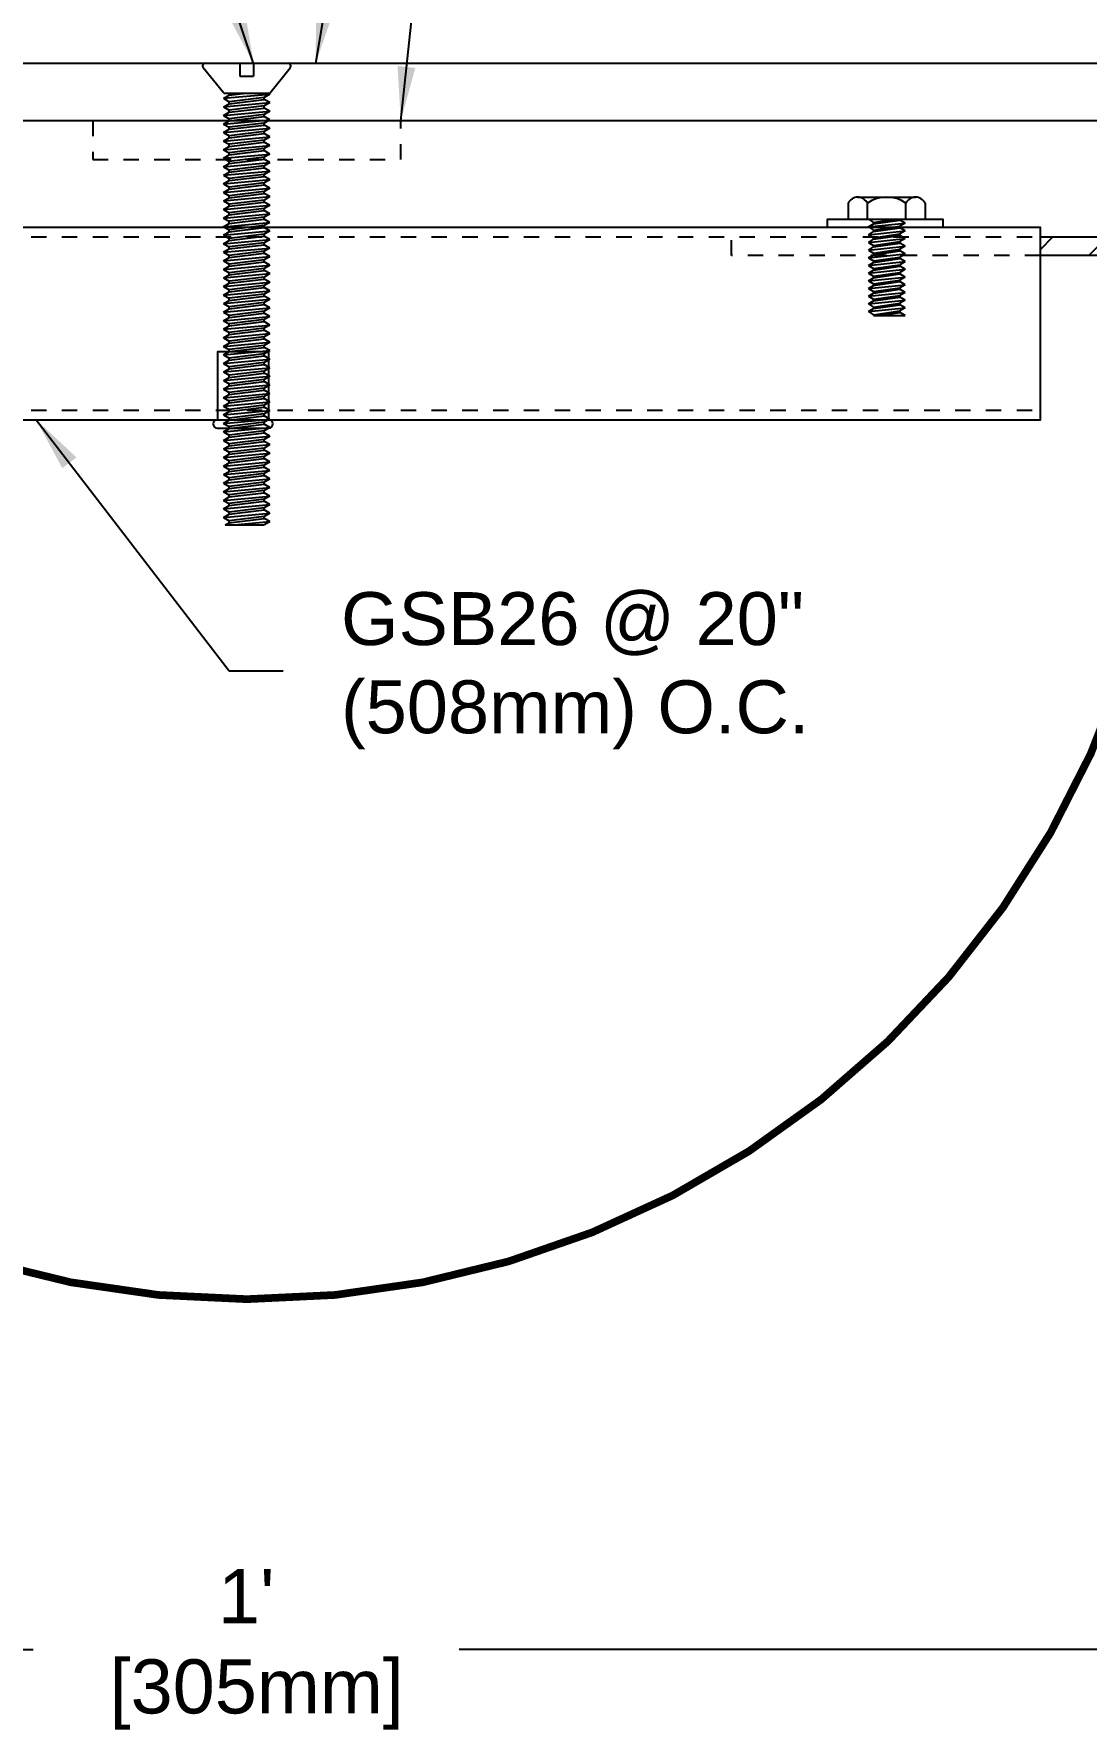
# Model space of a CAD drawing. Header units: inches. Extents: x -7 to 75.2, y -5.3 to 13.5.
# Drawn here: x 14.8 to 21.63, y -4.97 to 6.05 of the extents above; entities that cross this region are included whole.
import ezdxf

# ---------------------------------------------------------------- set-up
doc = ezdxf.new("R2010")
doc.units = ezdxf.units.IN
doc.header["$LTSCALE"] = 0.25
doc.header["$MEASUREMENT"] = 0
doc.linetypes.add('HIDDEN', pattern=[0.375, 0.25, -0.125])
for name, color, linetype in [('Anchors', 4, 'Continuous'), ('Dimensions', 3, 'Continuous'), ('Fillers', 2, 'Continuous'), ('Metals', 7, 'Continuous'), ('Text', 2, 'Continuous')]:
    doc.layers.add(name, color=color, linetype=linetype)
doc.styles.add('ARIAL', font='arial.ttf')
doc.dimstyles.new('ARIAL', dxfattribs={"dimscale": 3, "dimtxt": 0.117188, "dimasz": 0.1175, "dimexe": 0.125, "dimexo": 0.125, "dimgap": 0.125, "dimtad": 0, "dimtih": 1, "dimtoh": 1, "dimdec": 4, "dimzin": 0, "dimdsep": 46, "dimlunit": 4, "dimtxsty": 'ARIAL', "dimcen": 0.09, "dimadec": 0, "dimazin": 0, "dimtfac": 1, "dimtdec": 4, "dimtofl": 0, "dimtmove": 0, "dimatfit": 3, "dimfxl": 0, "dimfrac": 2, "dimtolj": 1, "dimtzin": 0, "dimarcsym": 0})
pattern_1 = [(45, (8.60465, -43.85655), (-0.265165, 0.265165), []), (45, (8.78143, -43.85655), (-0.265165, 0.265165), [])]

# ---------------------------------------------------------------- blocks, each defined once
blk = doc.blocks.new('*D0')
at = {"layer": 'Defpoints', "color": 0}
for p in [(30.836, 11.849), (1.525, 5.857), (30.836, 5.857)]:
    blk.add_point(p, dxfattribs=at)
at = {"layer": 'Dimensions', "color": 0, "lineweight": -2}
for p, q in [((1.525, 6.232), (1.525, 12.224)), ((30.836, 6.232), (30.836, 12.224)), ((1.878, 11.849), (14.789, 11.849)), ((30.484, 11.849), (17.572, 11.849))]:
    blk.add_line(p, q, dxfattribs=at)
at = {"layer": 'Dimensions', "color": 0}
for points in [[(1.878, 11.908), (1.878, 11.79), (1.525, 11.849)], [(30.484, 11.908), (30.484, 11.79), (30.836, 11.849)]]:
    blk.add_solid(points, dxfattribs=at)
at = {"layer": 'Dimensions', "color": 0, "insert": (16.181, 11.849), "char_height": 0.35156, "attachment_point": 5, "style": 'ARIAL'}
blk.add_mtext('\\A1;2\'-5 5/16"\\P [744mm]', dxfattribs=at)
blk = doc.blocks.new('*D3')
at = {"layer": 'Defpoints', "color": 0}
for p in [(3.165, 10.089), (3.165, 5.549), (29.195, 5.549)]:
    blk.add_point(p, dxfattribs=at)
at = {"layer": 'Dimensions', "color": 0, "lineweight": -2}
for p, q in [((3.165, 5.924), (3.165, 10.464)), ((29.195, 5.924), (29.195, 10.464)), ((3.518, 10.089), (14.814, 10.089)), ((28.842, 10.089), (17.546, 10.089))]:
    blk.add_line(p, q, dxfattribs=at)
at = {"layer": 'Dimensions', "color": 0}
for points in [[(3.518, 10.148), (3.518, 10.03), (3.165, 10.089)], [(28.842, 10.148), (28.842, 10.03), (29.195, 10.089)]]:
    blk.add_solid(points, dxfattribs=at)
at = {"layer": 'Dimensions', "color": 0, "insert": (16.18, 10.089), "char_height": 0.3516, "attachment_point": 5, "style": 'ARIAL'}
blk.add_mtext('\\A1;2\'-2"\\P [661mm]', dxfattribs=at)
blk = doc.blocks.new('*D2')
at = {"layer": 'Defpoints', "color": 0}
for p in [(10.181, -2.264), (22.181, -2.264), (10.181, -4.444)]:
    blk.add_point(p, dxfattribs=at)
at = {"layer": 'Dimensions', "color": 0, "lineweight": -2}
for p, q in [((10.181, -2.639), (10.181, -4.819)), ((22.181, -2.639), (22.181, -4.819)), ((10.533, -4.444), (14.794, -4.444)), ((21.828, -4.444), (17.559, -4.444))]:
    blk.add_line(p, q, dxfattribs=at)
at = {"layer": 'Dimensions', "color": 0}
for points in [[(10.533, -4.385), (10.533, -4.502), (10.181, -4.444)], [(21.828, -4.385), (21.828, -4.502), (22.181, -4.444)]]:
    blk.add_solid(points, dxfattribs=at)
at = {"layer": 'Dimensions', "color": 0, "insert": (16.177, -4.444), "char_height": 0.3516, "attachment_point": 5, "style": 'ARIAL'}
blk.add_mtext("\\A1;1'\\P [305mm]", dxfattribs=at)
blk = doc.blocks.new('F5163S')
for p, q in [((-0.265, 0.001), (-0.042, 0.001)), ((-0.042, 0.001), (-0.042, -0.084)), ((0.048, 0.001), (0.048, -0.084)), ((0.048, 0.001), (0.27, 0.001)), ((-0.146, -0.193), (-0.279, -0.029)), ((-0.042, -0.084), (0.048, -0.084)), ((0.152, -0.193), (0.285, -0.029)), ((-0.147, -0.227), (0.153, -0.2)), ((-0.147, -0.227), (-0.11, -0.206)), ((-0.146, -0.193), (0.152, -0.193)), ((-0.11, -0.206), (-0.11, -0.193)), ((-0.11, -0.206), (-0.003, -0.193)), ((0.153, -0.2), (0.116, -0.221)), ((0.153, -0.2), (0.142, -0.193)), ((-0.147, -0.227), (-0.11, -0.249)), ((-0.147, -0.283), (0.153, -0.255)), ((-0.147, -0.283), (-0.11, -0.262)), ((-0.147, -0.283), (-0.11, -0.304)), ((-0.147, -0.339), (0.153, -0.311)), ((-0.147, -0.339), (-0.11, -0.317)), ((0.116, -0.221), (-0.11, -0.249)), ((-0.11, -0.262), (0.116, -0.234)), ((-0.11, -0.262), (-0.11, -0.249)), ((0.116, -0.276), (-0.11, -0.304)), ((-0.11, -0.317), (0.116, -0.29)), ((-0.11, -0.317), (-0.11, -0.304)), ((0.116, -0.234), (0.116, -0.221)), ((0.153, -0.255), (0.116, -0.234)), ((0.153, -0.255), (0.116, -0.276)), ((0.116, -0.29), (0.116, -0.276)), ((0.153, -0.311), (0.116, -0.29)), ((0.153, -0.311), (0.116, -0.332)), ((-0.147, -0.339), (-0.11, -0.36)), ((-0.147, -0.394), (0.153, -0.366)), ((-0.147, -0.394), (-0.11, -0.373)), ((-0.147, -0.394), (-0.11, -0.415)), ((-0.147, -0.45), (0.153, -0.422)), ((-0.147, -0.45), (-0.11, -0.428)), ((0.116, -0.332), (-0.11, -0.36)), ((-0.11, -0.373), (0.116, -0.345)), ((-0.11, -0.373), (-0.11, -0.36)), ((0.116, -0.388), (-0.11, -0.415)), ((-0.11, -0.428), (0.116, -0.401)), ((-0.11, -0.428), (-0.11, -0.415)), ((0.116, -0.345), (0.116, -0.332)), ((0.153, -0.366), (0.116, -0.345)), ((0.153, -0.366), (0.116, -0.388)), ((0.116, -0.401), (0.116, -0.388)), ((0.153, -0.422), (0.116, -0.401)), ((0.153, -0.422), (0.116, -0.443)), ((-0.147, -0.45), (-0.11, -0.471)), ((-0.147, -0.505), (0.153, -0.477)), ((-0.147, -0.505), (-0.11, -0.484)), ((-0.147, -0.505), (-0.11, -0.526)), ((-0.147, -0.561), (0.153, -0.533)), ((-0.147, -0.561), (-0.11, -0.54)), ((0.116, -0.443), (-0.11, -0.471)), ((-0.11, -0.484), (0.116, -0.456)), ((-0.11, -0.484), (-0.11, -0.471)), ((0.116, -0.499), (-0.11, -0.526)), ((-0.11, -0.54), (0.116, -0.512)), ((-0.11, -0.54), (-0.11, -0.526)), ((0.116, -0.456), (0.116, -0.443)), ((0.153, -0.477), (0.116, -0.456)), ((0.153, -0.477), (0.116, -0.499)), ((0.116, -0.512), (0.116, -0.499)), ((0.153, -0.533), (0.116, -0.512)), ((0.153, -0.533), (0.116, -0.554)), ((-0.147, -0.561), (-0.11, -0.582)), ((-0.147, -0.616), (0.153, -0.589)), ((-0.147, -0.616), (-0.11, -0.595)), ((-0.147, -0.616), (-0.11, -0.638)), ((-0.147, -0.672), (0.153, -0.644)), ((-0.147, -0.672), (-0.11, -0.651)), ((0.116, -0.554), (-0.11, -0.582)), ((-0.11, -0.595), (0.116, -0.567)), ((-0.11, -0.595), (-0.11, -0.582)), ((0.116, -0.61), (-0.11, -0.638)), ((-0.11, -0.651), (0.116, -0.623)), ((-0.11, -0.651), (-0.11, -0.638)), ((0.116, -0.567), (0.116, -0.554)), ((0.153, -0.589), (0.116, -0.567)), ((0.153, -0.589), (0.116, -0.61)), ((0.116, -0.623), (0.116, -0.61)), ((0.153, -0.644), (0.116, -0.623)), ((0.153, -0.644), (0.116, -0.665)), ((-0.147, -0.672), (-0.11, -0.693)), ((-0.147, -0.727), (0.153, -0.7)), ((-0.147, -0.727), (-0.11, -0.706)), ((-0.147, -0.727), (-0.11, -0.749)), ((-0.147, -0.783), (0.153, -0.755)), ((-0.147, -0.783), (-0.11, -0.762)), ((0.116, -0.665), (-0.11, -0.693)), ((-0.11, -0.706), (0.116, -0.678)), ((-0.11, -0.706), (-0.11, -0.693)), ((0.116, -0.721), (-0.11, -0.749)), ((-0.11, -0.762), (0.116, -0.734)), ((-0.11, -0.762), (-0.11, -0.749)), ((0.116, -0.678), (0.116, -0.665)), ((0.153, -0.7), (0.116, -0.678)), ((0.153, -0.7), (0.116, -0.721)), ((0.116, -0.734), (0.116, -0.721)), ((0.153, -0.755), (0.116, -0.734)), ((0.153, -0.755), (0.116, -0.776)), ((-0.147, -0.783), (-0.11, -0.804)), ((-0.147, -0.839), (0.153, -0.811)), ((-0.147, -0.839), (-0.11, -0.817)), ((-0.147, -0.839), (-0.11, -0.86)), ((-0.147, -0.894), (0.153, -0.866)), ((-0.147, -0.894), (-0.11, -0.873)), ((0.116, -0.776), (-0.11, -0.804)), ((-0.11, -0.817), (0.116, -0.79)), ((-0.11, -0.817), (-0.11, -0.804)), ((0.116, -0.832), (-0.11, -0.86)), ((-0.11, -0.873), (0.116, -0.845)), ((-0.11, -0.873), (-0.11, -0.86)), ((0.116, -0.79), (0.116, -0.776)), ((0.153, -0.811), (0.116, -0.79)), ((0.153, -0.811), (0.116, -0.832)), ((0.116, -0.845), (0.116, -0.832)), ((0.153, -0.866), (0.116, -0.845)), ((0.153, -0.866), (0.116, -0.888)), ((-0.147, -0.894), (-0.11, -0.915)), ((-0.147, -0.95), (0.153, -0.922)), ((-0.147, -0.95), (-0.11, -0.928)), ((-0.147, -0.95), (-0.11, -0.971)), ((-0.147, -1.005), (0.153, -0.977)), ((-0.147, -1.005), (-0.11, -0.984)), ((0.116, -0.888), (-0.11, -0.915)), ((-0.11, -0.928), (0.116, -0.901)), ((-0.11, -0.928), (-0.11, -0.915)), ((0.116, -0.943), (-0.11, -0.971)), ((-0.11, -0.984), (0.116, -0.956)), ((-0.11, -0.984), (-0.11, -0.971)), ((0.116, -0.901), (0.116, -0.888)), ((0.153, -0.922), (0.116, -0.901)), ((0.153, -0.922), (0.116, -0.943)), ((0.116, -0.956), (0.116, -0.943)), ((0.153, -0.977), (0.116, -0.956)), ((0.153, -0.977), (0.116, -0.999)), ((-0.147, -1.005), (-0.11, -1.026)), ((-0.147, -1.061), (0.153, -1.033)), ((-0.147, -1.061), (-0.11, -1.04)), ((-0.147, -1.061), (-0.11, -1.082)), ((-0.147, -1.116), (0.153, -1.089)), ((-0.147, -1.116), (-0.11, -1.095)), ((0.116, -0.999), (-0.11, -1.026)), ((-0.11, -1.04), (0.116, -1.012)), ((-0.11, -1.04), (-0.11, -1.026)), ((0.116, -1.054), (-0.11, -1.082)), ((-0.11, -1.095), (0.116, -1.067)), ((-0.11, -1.095), (-0.11, -1.082)), ((0.116, -1.012), (0.116, -0.999)), ((0.153, -1.033), (0.116, -1.012)), ((0.153, -1.033), (0.116, -1.054)), ((0.116, -1.067), (0.116, -1.054)), ((0.153, -1.089), (0.116, -1.067)), ((0.153, -1.089), (0.116, -1.11)), ((-0.147, -1.116), (-0.11, -1.138)), ((-0.147, -1.172), (0.153, -1.144)), ((-0.147, -1.172), (-0.11, -1.151)), ((-0.147, -1.172), (-0.11, -1.193)), ((-0.147, -1.227), (0.153, -1.2)), ((-0.147, -1.227), (-0.11, -1.206)), ((0.116, -1.11), (-0.11, -1.138)), ((-0.11, -1.151), (0.116, -1.123)), ((-0.11, -1.151), (-0.11, -1.138)), ((0.116, -1.165), (-0.11, -1.193)), ((-0.11, -1.206), (0.116, -1.178)), ((-0.11, -1.206), (-0.11, -1.193)), ((0.116, -1.123), (0.116, -1.11)), ((0.153, -1.144), (0.116, -1.123)), ((0.153, -1.144), (0.116, -1.165)), ((0.116, -1.178), (0.116, -1.165)), ((0.153, -1.2), (0.116, -1.178)), ((0.153, -1.2), (0.116, -1.221)), ((-0.147, -1.227), (-0.11, -1.249)), ((-0.147, -1.283), (0.153, -1.255)), ((-0.147, -1.283), (-0.11, -1.262)), ((-0.147, -1.283), (-0.11, -1.304)), ((-0.147, -1.339), (0.153, -1.311)), ((-0.147, -1.339), (-0.11, -1.317)), ((0.116, -1.221), (-0.11, -1.249)), ((-0.11, -1.262), (0.116, -1.234)), ((-0.11, -1.262), (-0.11, -1.249)), ((0.116, -1.276), (-0.11, -1.304)), ((-0.11, -1.317), (0.116, -1.29)), ((-0.11, -1.317), (-0.11, -1.304)), ((0.116, -1.234), (0.116, -1.221)), ((0.153, -1.255), (0.116, -1.234)), ((0.153, -1.255), (0.116, -1.276)), ((0.116, -1.29), (0.116, -1.276)), ((0.153, -1.311), (0.116, -1.29)), ((0.153, -1.311), (0.116, -1.332)), ((-0.147, -1.339), (-0.11, -1.36)), ((-0.147, -1.394), (0.153, -1.366)), ((-0.147, -1.394), (-0.11, -1.373)), ((-0.147, -1.394), (-0.11, -1.415)), ((-0.147, -1.45), (0.153, -1.422)), ((-0.147, -1.45), (-0.11, -1.428)), ((0.116, -1.332), (-0.11, -1.36)), ((-0.11, -1.373), (0.116, -1.345)), ((-0.11, -1.373), (-0.11, -1.36)), ((0.116, -1.388), (-0.11, -1.415)), ((-0.11, -1.428), (0.116, -1.401)), ((-0.11, -1.428), (-0.11, -1.415)), ((0.116, -1.345), (0.116, -1.332)), ((0.153, -1.366), (0.116, -1.345)), ((0.153, -1.366), (0.116, -1.388)), ((0.116, -1.401), (0.116, -1.388)), ((0.153, -1.422), (0.116, -1.401)), ((0.153, -1.422), (0.116, -1.443)), ((-0.147, -1.45), (-0.11, -1.471)), ((-0.147, -1.505), (0.153, -1.477)), ((-0.147, -1.505), (-0.11, -1.484)), ((-0.147, -1.505), (-0.11, -1.526)), ((-0.147, -1.561), (0.153, -1.533)), ((-0.147, -1.561), (-0.11, -1.54)), ((0.116, -1.443), (-0.11, -1.471)), ((-0.11, -1.484), (0.116, -1.456)), ((-0.11, -1.484), (-0.11, -1.471)), ((0.116, -1.499), (-0.11, -1.526)), ((-0.11, -1.54), (0.116, -1.512)), ((-0.11, -1.54), (-0.11, -1.526)), ((0.116, -1.456), (0.116, -1.443)), ((0.153, -1.477), (0.116, -1.456)), ((0.153, -1.477), (0.116, -1.499)), ((0.116, -1.512), (0.116, -1.499)), ((0.153, -1.533), (0.116, -1.512)), ((0.153, -1.533), (0.116, -1.554)), ((-0.147, -1.561), (-0.11, -1.582)), ((-0.147, -1.616), (0.153, -1.589)), ((-0.147, -1.616), (-0.11, -1.595)), ((-0.147, -1.616), (-0.11, -1.638)), ((-0.147, -1.672), (0.153, -1.644)), ((-0.147, -1.672), (-0.11, -1.651)), ((0.116, -1.554), (-0.11, -1.582)), ((-0.11, -1.595), (0.116, -1.567)), ((-0.11, -1.595), (-0.11, -1.582)), ((0.116, -1.61), (-0.11, -1.638)), ((-0.11, -1.651), (0.116, -1.623)), ((-0.11, -1.651), (-0.11, -1.638)), ((0.116, -1.567), (0.116, -1.554)), ((0.153, -1.589), (0.116, -1.567)), ((0.153, -1.589), (0.116, -1.61)), ((0.116, -1.623), (0.116, -1.61)), ((0.153, -1.644), (0.116, -1.623)), ((0.153, -1.644), (0.116, -1.665)), ((-0.147, -1.672), (-0.11, -1.693)), ((-0.147, -1.727), (0.153, -1.7)), ((-0.147, -1.727), (-0.11, -1.706)), ((-0.147, -1.727), (-0.11, -1.749)), ((-0.147, -1.783), (0.153, -1.755)), ((-0.147, -1.783), (-0.11, -1.762)), ((0.116, -1.665), (-0.11, -1.693)), ((-0.11, -1.706), (0.116, -1.678)), ((-0.11, -1.706), (-0.11, -1.693)), ((0.116, -1.721), (-0.11, -1.749)), ((-0.11, -1.762), (0.116, -1.734)), ((-0.11, -1.762), (-0.11, -1.749)), ((0.116, -1.678), (0.116, -1.665)), ((0.153, -1.7), (0.116, -1.678)), ((0.153, -1.7), (0.116, -1.721)), ((0.116, -1.734), (0.116, -1.721)), ((0.153, -1.755), (0.116, -1.734)), ((0.153, -1.755), (0.116, -1.776)), ((-0.147, -1.783), (-0.11, -1.804)), ((-0.147, -1.839), (0.153, -1.811)), ((-0.147, -1.839), (-0.11, -1.817)), ((-0.147, -1.839), (-0.11, -1.86)), ((-0.147, -1.894), (0.153, -1.866)), ((-0.147, -1.894), (-0.11, -1.873)), ((0.116, -1.776), (-0.11, -1.804)), ((-0.11, -1.817), (0.116, -1.79)), ((-0.11, -1.817), (-0.11, -1.804)), ((0.116, -1.832), (-0.11, -1.86)), ((-0.11, -1.873), (0.116, -1.845)), ((-0.11, -1.873), (-0.11, -1.86)), ((0.116, -1.79), (0.116, -1.776)), ((0.153, -1.811), (0.116, -1.79)), ((0.153, -1.811), (0.116, -1.832)), ((0.116, -1.845), (0.116, -1.832)), ((0.153, -1.866), (0.116, -1.845)), ((0.153, -1.866), (0.116, -1.888)), ((-0.147, -1.894), (-0.11, -1.915)), ((-0.147, -1.95), (0.153, -1.922)), ((-0.147, -1.95), (-0.11, -1.928)), ((-0.147, -1.95), (-0.11, -1.971)), ((-0.147, -2.005), (0.153, -1.977)), ((0.116, -1.888), (-0.11, -1.915)), ((-0.11, -1.928), (0.116, -1.901)), ((-0.11, -1.928), (-0.11, -1.915)), ((0.116, -1.943), (-0.11, -1.971)), ((-0.11, -1.984), (0.116, -1.956)), ((-0.11, -1.984), (-0.11, -1.971)), ((0.116, -1.901), (0.116, -1.888)), ((0.153, -1.922), (0.116, -1.901)), ((0.153, -1.922), (0.116, -1.943)), ((0.116, -1.956), (0.116, -1.943)), ((0.153, -1.977), (0.116, -1.956)), ((0.153, -1.977), (0.116, -1.999)), ((-0.147, -2.005), (-0.11, -1.984)), ((-0.147, -2.005), (-0.11, -2.026)), ((-0.147, -2.061), (0.153, -2.033)), ((-0.147, -2.061), (-0.11, -2.04)), ((-0.147, -2.061), (-0.11, -2.082)), ((-0.147, -2.116), (0.153, -2.089)), ((0.116, -1.999), (-0.11, -2.026)), ((-0.11, -2.04), (0.116, -2.012)), ((-0.11, -2.04), (-0.11, -2.026)), ((0.116, -2.054), (-0.11, -2.082)), ((-0.11, -2.095), (0.116, -2.067)), ((-0.11, -2.095), (-0.11, -2.082)), ((0.116, -2.012), (0.116, -1.999)), ((0.153, -2.033), (0.116, -2.012)), ((0.153, -2.033), (0.116, -2.054)), ((0.116, -2.067), (0.116, -2.054)), ((0.153, -2.089), (0.116, -2.067)), ((0.153, -2.089), (0.116, -2.11)), ((-0.147, -2.116), (-0.11, -2.095)), ((-0.147, -2.116), (-0.11, -2.138)), ((-0.147, -2.172), (0.153, -2.144)), ((-0.147, -2.172), (-0.11, -2.151)), ((-0.147, -2.172), (-0.11, -2.193)), ((-0.147, -2.227), (0.153, -2.2)), ((0.116, -2.11), (-0.11, -2.138)), ((-0.11, -2.151), (0.116, -2.123)), ((-0.11, -2.151), (-0.11, -2.138)), ((0.116, -2.165), (-0.11, -2.193)), ((-0.11, -2.206), (0.116, -2.178)), ((-0.11, -2.206), (-0.11, -2.193)), ((0.116, -2.123), (0.116, -2.11)), ((0.153, -2.144), (0.116, -2.123)), ((0.153, -2.144), (0.116, -2.165)), ((0.116, -2.178), (0.116, -2.165)), ((0.153, -2.2), (0.116, -2.178)), ((0.153, -2.2), (0.116, -2.221)), ((-0.147, -2.227), (-0.11, -2.206)), ((-0.147, -2.227), (-0.11, -2.249)), ((-0.147, -2.283), (0.153, -2.255)), ((-0.147, -2.283), (-0.11, -2.262)), ((-0.147, -2.283), (-0.11, -2.304)), ((-0.147, -2.339), (0.153, -2.311)), ((0.116, -2.221), (-0.11, -2.249)), ((-0.11, -2.262), (0.116, -2.234)), ((-0.11, -2.262), (-0.11, -2.249)), ((0.116, -2.276), (-0.11, -2.304)), ((-0.11, -2.317), (0.116, -2.29)), ((-0.11, -2.317), (-0.11, -2.304)), ((0.116, -2.234), (0.116, -2.221)), ((0.153, -2.255), (0.116, -2.234)), ((0.153, -2.255), (0.116, -2.276)), ((0.116, -2.29), (0.116, -2.276)), ((0.153, -2.311), (0.116, -2.29)), ((0.153, -2.311), (0.116, -2.332)), ((-0.147, -2.339), (-0.11, -2.317)), ((-0.147, -2.339), (-0.11, -2.36)), ((-0.147, -2.394), (0.153, -2.366)), ((-0.147, -2.394), (-0.11, -2.373)), ((-0.147, -2.394), (-0.11, -2.415)), ((-0.147, -2.45), (0.153, -2.422)), ((0.116, -2.332), (-0.11, -2.36)), ((-0.11, -2.373), (0.116, -2.345)), ((-0.11, -2.373), (-0.11, -2.36)), ((0.116, -2.388), (-0.11, -2.415)), ((-0.11, -2.428), (0.116, -2.401)), ((-0.11, -2.428), (-0.11, -2.415)), ((0.116, -2.345), (0.116, -2.332)), ((0.153, -2.366), (0.116, -2.345)), ((0.153, -2.366), (0.116, -2.388)), ((0.116, -2.401), (0.116, -2.388)), ((0.153, -2.422), (0.116, -2.401)), ((0.153, -2.422), (0.116, -2.443)), ((-0.147, -2.45), (-0.11, -2.428)), ((-0.147, -2.45), (-0.11, -2.471)), ((-0.147, -2.505), (0.153, -2.477)), ((-0.147, -2.505), (-0.11, -2.484)), ((-0.147, -2.505), (-0.11, -2.526)), ((-0.147, -2.561), (0.153, -2.533)), ((0.116, -2.443), (-0.11, -2.471)), ((-0.11, -2.484), (0.116, -2.456)), ((-0.11, -2.484), (-0.11, -2.471)), ((0.116, -2.499), (-0.11, -2.526)), ((-0.11, -2.54), (0.116, -2.512)), ((-0.11, -2.54), (-0.11, -2.526)), ((0.116, -2.456), (0.116, -2.443)), ((0.153, -2.477), (0.116, -2.456)), ((0.153, -2.477), (0.116, -2.499)), ((0.116, -2.512), (0.116, -2.499)), ((0.153, -2.533), (0.116, -2.512)), ((0.153, -2.533), (0.116, -2.554)), ((-0.147, -2.561), (-0.11, -2.54)), ((-0.147, -2.561), (-0.11, -2.582)), ((-0.147, -2.616), (0.153, -2.589)), ((-0.147, -2.616), (-0.11, -2.595)), ((-0.147, -2.616), (-0.11, -2.638)), ((-0.147, -2.672), (0.153, -2.644)), ((0.116, -2.554), (-0.11, -2.582)), ((-0.11, -2.595), (0.116, -2.567)), ((-0.11, -2.595), (-0.11, -2.582)), ((0.116, -2.61), (-0.11, -2.638)), ((-0.11, -2.651), (0.116, -2.623)), ((-0.11, -2.651), (-0.11, -2.638)), ((0.116, -2.567), (0.116, -2.554)), ((0.153, -2.589), (0.116, -2.567)), ((0.153, -2.589), (0.116, -2.61)), ((0.116, -2.623), (0.116, -2.61)), ((0.153, -2.644), (0.116, -2.623)), ((0.153, -2.644), (0.116, -2.665)), ((-0.147, -2.672), (-0.11, -2.651)), ((-0.147, -2.672), (-0.11, -2.693)), ((-0.147, -2.727), (0.153, -2.7)), ((-0.147, -2.727), (-0.11, -2.706)), ((-0.147, -2.727), (-0.11, -2.749)), ((0.116, -2.665), (-0.11, -2.693)), ((-0.11, -2.706), (0.116, -2.678)), ((-0.11, -2.706), (-0.11, -2.693)), ((0.116, -2.721), (-0.11, -2.749)), ((-0.11, -2.762), (0.116, -2.734)), ((-0.11, -2.762), (-0.11, -2.749)), ((0.116, -2.678), (0.116, -2.665)), ((0.153, -2.7), (0.116, -2.678)), ((0.153, -2.7), (0.116, -2.721)), ((0.116, -2.734), (0.116, -2.721)), ((0.153, -2.755), (0.116, -2.734)), ((-0.147, -2.783), (0.153, -2.755)), ((-0.147, -2.783), (-0.11, -2.762)), ((-0.147, -2.783), (-0.11, -2.804)), ((-0.147, -2.839), (0.153, -2.811)), ((-0.147, -2.839), (-0.11, -2.817)), ((-0.147, -2.839), (-0.11, -2.86)), ((0.116, -2.776), (-0.11, -2.804)), ((-0.11, -2.817), (0.116, -2.79)), ((-0.11, -2.817), (-0.11, -2.804)), ((0.116, -2.832), (-0.11, -2.86)), ((-0.11, -2.873), (0.116, -2.845)), ((-0.11, -2.873), (-0.11, -2.86)), ((0.153, -2.755), (0.116, -2.776)), ((0.116, -2.79), (0.116, -2.776)), ((0.153, -2.811), (0.116, -2.79)), ((0.153, -2.811), (0.116, -2.832)), ((0.116, -2.845), (0.116, -2.832)), ((0.153, -2.866), (0.116, -2.845)), ((-0.147, -2.894), (0.153, -2.866)), ((-0.147, -2.894), (-0.11, -2.873)), ((-0.147, -2.894), (-0.11, -2.915)), ((-0.147, -2.95), (0.153, -2.922)), ((-0.147, -2.95), (-0.11, -2.928)), ((-0.147, -2.95), (-0.11, -2.971)), ((0.116, -2.888), (-0.11, -2.915)), ((-0.11, -2.928), (0.116, -2.901)), ((-0.11, -2.928), (-0.11, -2.915)), ((0.116, -2.943), (-0.11, -2.971)), ((-0.11, -2.984), (0.116, -2.956)), ((-0.11, -2.984), (-0.11, -2.971)), ((0.153, -2.866), (0.116, -2.888)), ((0.116, -2.901), (0.116, -2.888)), ((0.153, -2.922), (0.116, -2.901)), ((0.153, -2.922), (0.116, -2.943)), ((0.116, -2.956), (0.116, -2.943)), ((0.153, -2.977), (0.116, -2.956)), ((-0.136, -2.999), (-0.11, -2.984)), ((-0.136, -2.999), (0.116, -2.999)), ((-0.079, -2.999), (0.153, -2.977)), ((0.153, -2.977), (0.116, -2.999))]:
    blk.add_line(p, q)
for centre, start, end in [((-0.265, -0.018), 90, 219.032), ((0.27, -0.018), 320.968, 90)]:
    blk.add_arc(centre, 0.0187, start, end)
for p in [(-0.11, -0.206), (-0.11, -0.262), (-0.11, -0.317), (-0.11, -0.373), (-0.11, -0.428), (-0.11, -0.484), (-0.11, -0.54), (-0.11, -0.595), (-0.11, -0.651), (-0.11, -0.706), (-0.11, -0.762), (-0.11, -0.817), (-0.11, -0.873), (-0.11, -0.928), (-0.11, -0.984), (-0.11, -1.04), (-0.11, -1.095), (-0.11, -1.151), (-0.11, -1.206), (-0.11, -1.262), (-0.11, -1.317), (-0.11, -1.373), (-0.11, -1.428), (-0.11, -1.484), (-0.11, -1.54), (-0.11, -1.595), (-0.11, -1.651), (-0.11, -1.706), (-0.11, -1.762), (-0.11, -1.817), (-0.11, -1.873), (-0.11, -1.928), (-0.11, -1.984), (-0.11, -2.04), (-0.11, -2.095), (-0.11, -2.151), (-0.11, -2.206), (-0.11, -2.262), (-0.11, -2.317), (-0.11, -2.373), (-0.11, -2.428), (-0.11, -2.484), (-0.11, -2.54), (-0.11, -2.595), (-0.11, -2.651), (-0.11, -2.706), (-0.11, -2.762), (-0.11, -2.817), (-0.11, -2.873), (-0.11, -2.928), (-0.11, -2.984)]:
    blk.add_point(p)
blk = doc.blocks.new('H1458S')
for p, q in [((-0.188, 0.144), (0.187, 0.144)), ((-0.25, 0.104), (-0.25, 0)), ((-0.25, 0), (0.25, 0)), ((-0.125, 0), (-0.125, 0.104)), ((-0.119, 0), (-0.085, -0.02)), ((-0.085, -0.02), (0.048, 0)), ((0.125, 0), (0.125, 0.104)), ((0.25, 0.104), (0.25, 0)), ((-0.119, -0.05), (0.119, -0.025)), ((-0.119, -0.05), (-0.085, -0.03)), ((-0.119, -0.05), (-0.085, -0.07)), ((-0.119, -0.1), (0.119, -0.075)), ((-0.119, -0.1), (-0.085, -0.08)), ((-0.119, -0.1), (-0.085, -0.12)), ((-0.085, -0.03), (0.085, -0.005)), ((-0.085, -0.02), (-0.085, -0.03)), ((-0.085, -0.07), (0.085, -0.045)), ((-0.085, -0.08), (0.085, -0.055)), ((-0.085, -0.07), (-0.085, -0.08)), ((-0.085, -0.12), (0.085, -0.095)), ((-0.085, -0.13), (0.085, -0.105)), ((0.094, 0), (0.085, -0.005)), ((0.119, -0.025), (0.085, -0.005)), ((0.119, -0.025), (0.085, -0.045)), ((0.085, -0.045), (0.085, -0.055)), ((0.119, -0.075), (0.085, -0.055)), ((0.119, -0.075), (0.085, -0.095)), ((0.085, -0.095), (0.085, -0.105)), ((0.119, -0.125), (0.085, -0.105)), ((-0.119, -0.15), (0.119, -0.125)), ((-0.119, -0.15), (-0.085, -0.13)), ((-0.119, -0.15), (-0.085, -0.17)), ((-0.119, -0.2), (0.119, -0.175)), ((-0.119, -0.2), (-0.085, -0.18)), ((-0.119, -0.2), (-0.085, -0.22)), ((-0.085, -0.12), (-0.085, -0.13)), ((-0.085, -0.17), (0.085, -0.145)), ((-0.085, -0.18), (0.085, -0.155)), ((-0.085, -0.17), (-0.085, -0.18)), ((-0.085, -0.22), (0.085, -0.195)), ((-0.085, -0.23), (0.085, -0.205)), ((-0.085, -0.22), (-0.085, -0.23)), ((0.119, -0.125), (0.085, -0.145)), ((0.085, -0.145), (0.085, -0.155)), ((0.119, -0.175), (0.085, -0.155)), ((0.119, -0.175), (0.085, -0.195)), ((0.085, -0.195), (0.085, -0.205)), ((0.119, -0.225), (0.085, -0.205)), ((-0.119, -0.25), (0.119, -0.225)), ((-0.119, -0.25), (-0.085, -0.23)), ((-0.119, -0.25), (-0.085, -0.27)), ((-0.119, -0.3), (0.119, -0.275)), ((-0.119, -0.3), (-0.085, -0.28)), ((-0.119, -0.3), (-0.085, -0.32)), ((-0.119, -0.35), (0.119, -0.325)), ((-0.119, -0.35), (-0.085, -0.33)), ((-0.085, -0.27), (0.085, -0.245)), ((-0.085, -0.28), (0.085, -0.255)), ((-0.085, -0.27), (-0.085, -0.28)), ((-0.085, -0.32), (0.085, -0.295)), ((-0.085, -0.33), (0.085, -0.305)), ((-0.085, -0.32), (-0.085, -0.33)), ((0.119, -0.225), (0.085, -0.245)), ((0.085, -0.245), (0.085, -0.255)), ((0.119, -0.275), (0.085, -0.255)), ((0.119, -0.275), (0.085, -0.295)), ((0.085, -0.295), (0.085, -0.305)), ((0.119, -0.325), (0.085, -0.305)), ((0.119, -0.325), (0.085, -0.345)), ((-0.119, -0.35), (-0.085, -0.37)), ((-0.119, -0.4), (0.119, -0.375)), ((-0.119, -0.4), (-0.085, -0.38)), ((-0.119, -0.4), (-0.085, -0.42)), ((-0.119, -0.45), (0.119, -0.425)), ((-0.119, -0.45), (-0.085, -0.43)), ((-0.085, -0.37), (0.085, -0.345)), ((-0.085, -0.38), (0.085, -0.355)), ((-0.085, -0.37), (-0.085, -0.38)), ((-0.085, -0.42), (0.085, -0.395)), ((-0.085, -0.43), (0.085, -0.405)), ((-0.085, -0.42), (-0.085, -0.43)), ((0.085, -0.345), (0.085, -0.355)), ((0.119, -0.375), (0.085, -0.355)), ((0.119, -0.375), (0.085, -0.395)), ((0.085, -0.395), (0.085, -0.405)), ((0.119, -0.425), (0.085, -0.405)), ((0.119, -0.425), (0.085, -0.445)), ((-0.119, -0.45), (-0.085, -0.47)), ((-0.119, -0.5), (0.119, -0.475)), ((-0.119, -0.5), (-0.085, -0.48)), ((-0.119, -0.5), (-0.085, -0.52)), ((-0.119, -0.55), (0.119, -0.525)), ((-0.119, -0.55), (-0.085, -0.53)), ((-0.119, -0.55), (-0.085, -0.57)), ((-0.085, -0.47), (0.085, -0.445)), ((-0.085, -0.48), (0.085, -0.455)), ((-0.085, -0.47), (-0.085, -0.48)), ((-0.085, -0.52), (0.085, -0.495)), ((-0.085, -0.53), (0.085, -0.505)), ((-0.085, -0.52), (-0.085, -0.53)), ((-0.085, -0.57), (0.085, -0.545)), ((0.085, -0.445), (0.085, -0.455)), ((0.119, -0.475), (0.085, -0.455)), ((0.119, -0.475), (0.085, -0.495)), ((0.085, -0.495), (0.085, -0.505)), ((0.119, -0.525), (0.085, -0.505)), ((0.119, -0.525), (0.085, -0.545)), ((0.085, -0.545), (0.085, -0.555)), ((-0.119, -0.6), (0.119, -0.575)), ((-0.119, -0.6), (-0.085, -0.58)), ((-0.119, -0.6), (-0.085, -0.62)), ((-0.085, -0.58), (0.085, -0.555)), ((-0.085, -0.57), (-0.085, -0.58)), ((-0.085, -0.62), (0.085, -0.595)), ((-0.085, -0.62), (-0.085, -0.625)), ((-0.085, -0.625), (0.119, -0.625)), ((-0.048, -0.625), (0.085, -0.605)), ((0.119, -0.575), (0.085, -0.555)), ((0.119, -0.575), (0.085, -0.595)), ((0.085, -0.595), (0.085, -0.605)), ((0.119, -0.625), (0.085, -0.605))]:
    blk.add_line(p, q)
for centre, radius, start, end in [((-0.188, 0.075), 0.0688, 24.7615, 155.2385), ((0, -0.071), 0.215, 54.5107, 125.4893), ((0.187, 0.075), 0.0688, 24.7615, 155.2385)]:
    blk.add_arc(centre, radius, start, end)
blk = doc.blocks.new('RIVNUT')
for p, q in [((-0.143, 0.381), (-0.143, -0.063)), ((-0.143, 0.381), (0.189, 0.381)), ((0.189, 0.381), (0.189, -0.063)), ((-0.143, -0.063), (0.189, -0.063)), ((-0.144, -0.119), (0.191, -0.119))]:
    blk.add_line(p, q)
for centre, start, end in [((-0.143, -0.091), 90, 267.037), ((0.189, -0.091), 272.963, 90)]:
    blk.add_arc(centre, 0.028, start, end)
blk = doc.blocks.new('*U25')
at = {"layer": 'Anchors'}
h = blk.add_hatch(dxfattribs=at)
h.set_pattern_fill('ANSI32', color=256)
h.set_pattern_definition(pattern_1)
edge = h.paths.add_edge_path()
edge.add_line((0.769, -0.06), (0.263, -0.06))
edge.add_line((0.263, -0.06), (0.263, 0.06))
edge.add_line((0.263, 0.06), (0.769, 0.06))
h = blk.add_hatch(dxfattribs=at)
h.set_pattern_fill('ANSI32', color=256)
h.set_pattern_definition(pattern_1)
edge = h.paths.add_edge_path()
edge.add_line((0.839, 0.06), (1.294, 0.06))
edge.add_line((1.294, 0.06), (1.294, -0.06))
edge.add_line((1.294, -0.06), (0.839, -0.06))
h = blk.add_hatch(dxfattribs=at)
h.set_pattern_fill('ANSI32', color=256)
h.set_pattern_definition([(45, (3.9391, -43.85655), (-0.265165, 0.265165), []), (45, (4.11586, -43.85655), (-0.265165, 0.265165), [])])
edge = h.paths.add_edge_path()
edge.add_line((12.12, -0.06), (11.648, -0.06))
edge.add_line((11.648, -0.06), (11.648, 0.06))
edge.add_line((11.648, 0.06), (12.12, 0.06))
edge.add_line((13.165, -0.06), (12.19, -0.06))
edge.add_line((12.19, 0.06), (13.165, 0.06))
for points in [[(0.304, -0.074), (0.263, -0.06), (0.263, 0.06), (0.304, 0.074, 0.233897), (0.125, 0.286), (-0.125, 0.286, 0.654654), (-0.125, -0.286), (0.125, -0.286, 0.233897)], [(13.165, -0.06), (12.654, -0.06, 0.246328), (12.835, -0.286), (13.085, -0.286, 0.654654), (13.085, 0.286), (12.835, 0.286, 0.246328), (12.654, 0.06), (13.165, 0.06)]]:
    blk.add_lwpolyline(points, format="xyb", close=True, dxfattribs=at)
for points in [[(0.769, 0.13), (0.769, 0.03), (0.741, 0.011), (0.798, -0.011), (0.769, -0.03), (0.769, -0.13)], [(0.839, 0.13), (0.839, 0.03), (0.811, 0.011), (0.868, -0.011), (0.839, -0.03), (0.839, -0.13)], [(12.12, 0.13), (12.12, 0.03), (12.092, 0.011), (12.149, -0.011), (12.12, -0.03), (12.12, -0.13)], [(12.19, 0.13), (12.19, 0.03), (12.162, 0.011), (12.219, -0.011), (12.19, -0.03), (12.19, -0.13)], [(0.769, -0.06), (0.263, -0.06), (0.263, 0.06), (0.769, 0.06)], [(0.839, 0.06), (1.294, 0.06), (1.294, -0.06), (0.839, -0.06)], [(12.12, -0.06), (11.648, -0.06), (11.648, 0.06), (12.12, 0.06)], [(12.19, 0.06), (13.165, 0.06)], [(13.165, -0.06), (12.19, -0.06)]]:
    blk.add_lwpolyline(points, dxfattribs=at)
at = {"layer": 'Anchors', "linetype": 'HIDDEN'}
for points in [[(1.294, -0.06), (3.285, -0.06), (3.285, 0.06)], [(11.648, -0.06), (9.643, -0.06), (9.643, 0.06)]]:
    blk.add_lwpolyline(points, dxfattribs=at)
at = {"layer": 'Metals', "linetype": 'HIDDEN'}
for p, q in [((1.294, 0.06), (11.648, 0.06)), ((1.294, -1.066), (11.648, -1.066))]:
    blk.add_line(p, q, dxfattribs=at)
at = {"layer": 'Metals'}
for points in [[(1.294, -1.127), (11.648, -1.127), (11.648, 0.122), (1.294, 0.122)], [(1.909, 0.122), (1.909, 0.175), (2.659, 0.175), (2.659, 0.122)], [(10.265, 0.122), (10.265, 0.175), (11.015, 0.175), (11.015, 0.122)]]:
    blk.add_lwpolyline(points, close=True, dxfattribs=at)
at = {"layer": 'Anchors'}
for p in [(2.294, 0.175), (10.65, 0.175)]:
    blk.add_blockref('H1458S', p, dxfattribs=at)
at = {"layer": 'Metals'}
blk.add_blockref('RIVNUT', (6.447, -1.064), dxfattribs=at)

msp = doc.modelspace()

# ---------------------------------------------------------------- linework, layer by layer
at = {"linetype": 'HIDDEN'}
msp.add_lwpolyline([(15.18001, 5.4863), (15.18001, 5.2363), (17.18001, 5.2363), (17.18001, 5.4863)], dxfattribs=at)
at = {"layer": 'Fillers', "const_width": 0.05}
msp.add_lwpolyline([(31.83605, 4.17223), (22.18072, 4.17223, -1.05679197), (10.18072, 4.17223), (0.52539, 4.17223)], format="xyb", dxfattribs=at)
at = {"layer": 'Metals'}
msp.add_lwpolyline([(3.836, 5.8613), (28.52403, 5.8613), (29.19472, 5.54856), (29.19472, 5.4863), (3.16531, 5.4863), (3.16531, 5.54856)], close=True, dxfattribs=at)

# ---------------------------------------------------------------- block references
msp.add_blockref('*U25', (9.68572, 4.67223))
at = {"layer": 'Anchors'}
msp.add_blockref('F5163S', (16.17702, 5.86024), dxfattribs=at)

# ---------------------------------------------------------------- texts
at = {"layer": 'Text', "insert": (16.79258, 1.91469), "char_height": 0.34375, "attachment_point": 4, "style": 'ARIAL'}
msp.add_mtext('GSB26 @ 20" \\P(508mm) O.C.', dxfattribs=at)

# ---------------------------------------------------------------- dimensions: what is measured, and where the dimension line sits
at = {"layer": 'Dimensions'}
for base, p1, p2, picture, middle in [((30.83605, 11.84906), (1.52539, 5.85723), (30.83605, 5.85723), '*D0', (16.18072, 11.84906)), ((3.16531, 10.0888), (29.19472, 5.54856), (3.16531, 5.54946), '*D3', (16.18001, 10.0888)), ((10.18072, -4.44363), (22.18072, -2.26391), (10.18072, -2.26391), '*D2', (16.17651, -4.44363))]:
    dim = msp.add_linear_dim(base=base, p1=p1, p2=p2, dimstyle='ARIAL', override={"dimpost": '\\X'}, dxfattribs=at)
    dim.commit()
    dim.dimension.update_dxf_attribs({"geometry": picture, "text_midpoint": middle, "dimtype": 160})

# ---------------------------------------------------------------- leaders
at = {"layer": 'Text'}
msp.add_leader([(16.22501, 5.85937), (15.24483, 8.74307), (14.89233, 8.74307)], dimstyle='ARIAL', override={"dimgap": 0.125, "dimtad": 0}, dxfattribs=at)
at = {"layer": 'Text', "annotation_type": 0, "has_hookline": 1, "hookline_direction": 0}
for points, text_width in [([(16.62776, 5.8613), (17.11914, 8.70801), (17.47164, 8.70801)], 4.45234), ([(17.18001, 5.4863), (17.36725, 7.24708), (17.71975, 7.24708)], 6.31951), ([(14.81358, 3.54478), (16.06508, 1.91469), (16.41758, 1.91469)], 2.97088)]:
    msp.add_leader(points, dimstyle='ARIAL', override={"dimgap": 0.125, "dimtad": 0}, dxfattribs=dict(at, text_width=text_width))

doc.saveas('drawing.dxf')
